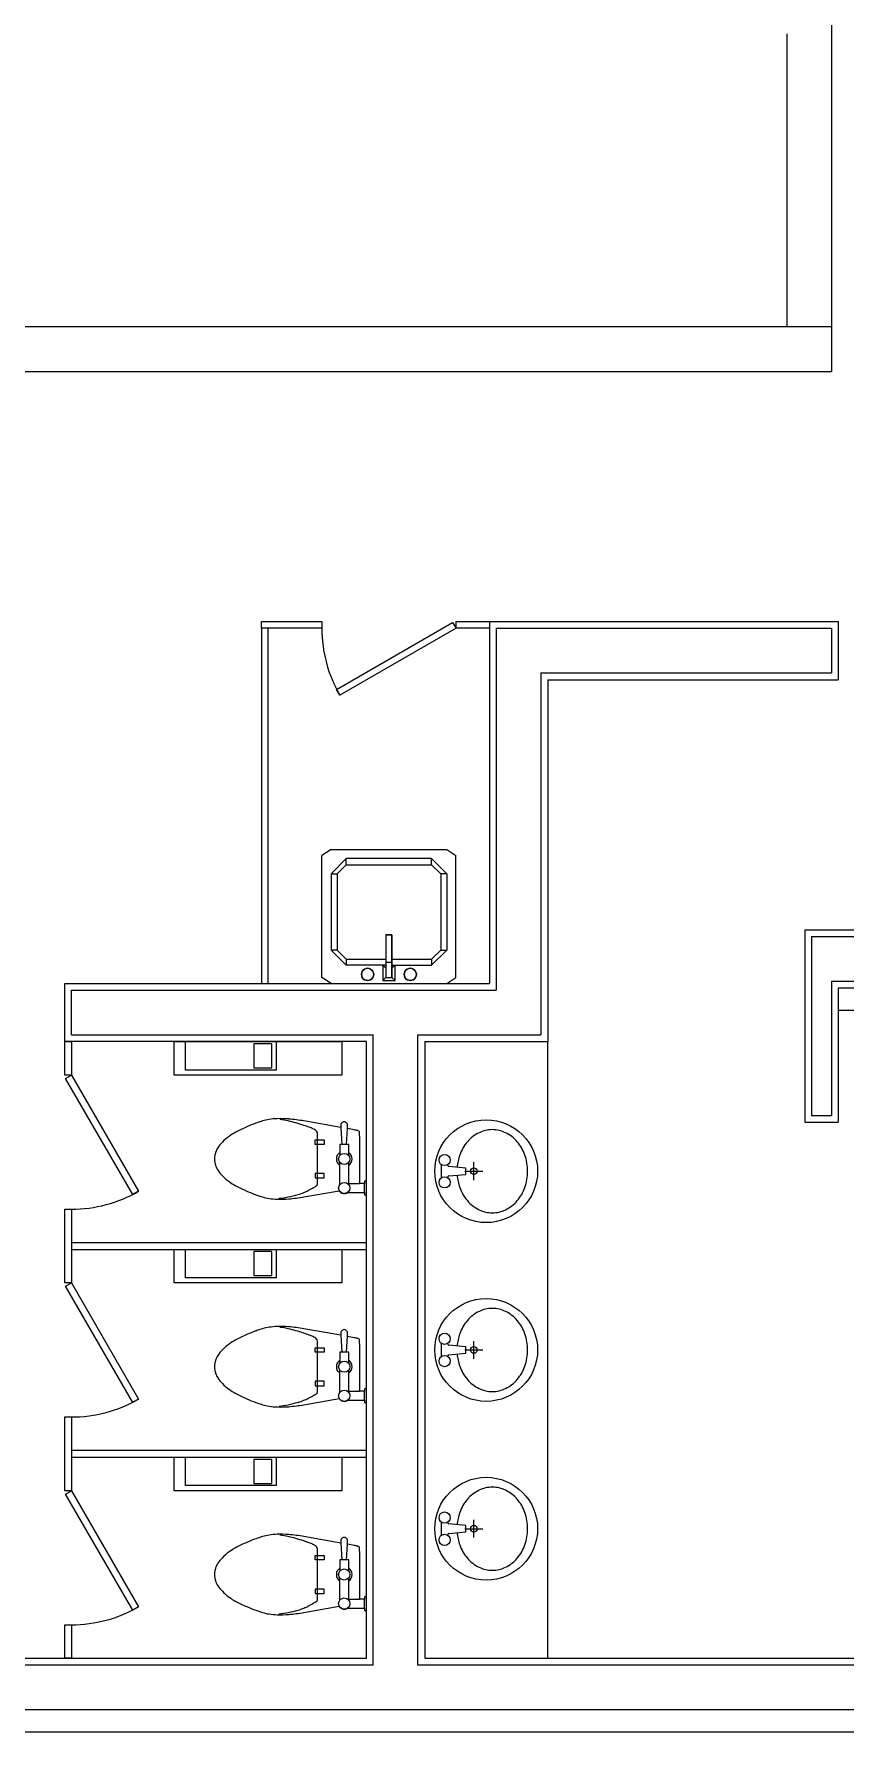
# Model space of a CAD drawing. Header units: millimetres. Extents: x -7718 to 421089, y 87466 to 341395.
# Drawn here: x 377335 to 380963, y 94809 to 102409 of the extents above; entities that cross this region are included whole.
import ezdxf

# ---------------------------------------------------------------- set-up
doc = ezdxf.new("R2010")
doc.units = ezdxf.units.MM
doc.header["$LTSCALE"] = 200
doc.header["$MEASUREMENT"] = 0
doc.layers.add('e-plan', color=9, linetype='CONTINUOUS')

msp = doc.modelspace()

# ---------------------------------------------------------------- linework, layer by layer
at = {"layer": 'e-plan'}
for p, q in [((380902.6, 108408.6), (380902.6, 101098.6)), ((380702.6, 102408.6), (380702.6, 101098.6)), ((374402.6, 101098.6), (380902.6, 101098.6)), ((380902.6, 101098.6), (380902.6, 100898.6)), ((377122.6, 100898.6), (380902.6, 100898.6)), ((378352.6, 99748.6), (378352.6, 99778.6)), ((378352.6, 99778.6), (378622.6, 99778.6)), ((378382.6, 99748.6), (378352.6, 99748.6)), ((378352.6, 99748.6), (378352.6, 99288.4)), ((378622.6, 99748.6), (378352.6, 99748.6)), ((378382.6, 98158.6), (378382.6, 99748.6)), ((378622.6, 99778.6), (378622.6, 99748.6)), ((378687.9, 99474.6), (379207.6, 99774.6)), ((379222.6, 99748.6), (378702.9, 99448.6)), ((379207.6, 99774.6), (379222.6, 99748.6)), ((379222.6, 99748.6), (379222.6, 99778.6)), ((379222.6, 99778.6), (379372.6, 99778.6)), ((379372.6, 99748.6), (379222.6, 99748.6)), ((379372.6, 99778.6), (379372.6, 98158.6)), ((379372.6, 99778.6), (380932.6, 99778.6)), ((379372.6, 99778.6), (379372.6, 99748.6)), ((379402.6, 99748.6), (379402.6, 98128.6)), ((379402.6, 99748.6), (380902.6, 99748.6)), ((380902.6, 99748.6), (380902.6, 99548.6)), ((380932.6, 99778.6), (380932.6, 99518.6)), ((379602.6, 99548.6), (379602.6, 97928.6)), ((379602.6, 99548.6), (380902.6, 99548.6)), ((379632.6, 99518.6), (379632.6, 97898.6)), ((379632.6, 99518.6), (380932.6, 99518.6)), ((378702.9, 99448.6), (378687.9, 99474.6)), ((378352.6, 99288.4), (378352.8, 99288.4)), ((378352.8, 99288.4), (378352.8, 99238.4)), ((378352.8, 99238.4), (378352.7, 98982.4)), ((378352.8, 99238.4), (378352.8, 99238.4)), ((378352.7, 98982.4), (378352.6, 98158.6)), ((378663.5, 98758.6), (378622.6, 98731.4)), ((378622.6, 98185.8), (378622.6, 98731.4)), ((378663.5, 98758.6), (379181.7, 98758.6)), ((379181.7, 98758.6), (379222.5, 98731.4)), ((379222.5, 98185.8), (379222.5, 98731.4)), ((378731.7, 98717.7), (378663.5, 98649.5)), ((378663.5, 98649.5), (378663.5, 98308.5)), ((378663.5, 98649.5), (378690.8, 98649.5)), ((378731.7, 98690.4), (378690.8, 98649.5)), ((378690.8, 98649.5), (378690.8, 98308.5)), ((379113.4, 98717.7), (378731.7, 98717.7)), ((378731.7, 98690.4), (378731.7, 98717.7)), ((378731.7, 98690.4), (379113.4, 98690.4)), ((379113.4, 98717.7), (379181.7, 98649.5)), ((379113.4, 98690.4), (379113.4, 98717.7)), ((379113.4, 98690.4), (379154.4, 98649.5)), ((379154.4, 98649.5), (379154.4, 98308.5)), ((379181.7, 98649.5), (379154.4, 98649.5)), ((379181.7, 98649.5), (379181.7, 98308.5)), ((378908.9, 98376.8), (378936.2, 98376.8)), ((378908.9, 98376.8), (378908.9, 98254)), ((378936.2, 98376.8), (378908.9, 98376.8)), ((378908.9, 98376.8), (378908.9, 98254)), ((378936.2, 98376.8), (378936.2, 98254)), ((378936.2, 98254), (378936.2, 98376.8)), ((380782.6, 98398.6), (380782.6, 97538.6)), ((380782.6, 98398.6), (384802.6, 98398.6)), ((380812.6, 98368.6), (380812.6, 97568.6)), ((380812.6, 98368.6), (384832.6, 98368.6)), ((378663.5, 98308.5), (378731.7, 98240.4)), ((378690.8, 98308.5), (378663.5, 98308.5)), ((378731.7, 98267.7), (378690.8, 98308.5)), ((379181.7, 98308.5), (379113.4, 98240.4)), ((379113.4, 98267.7), (379154.4, 98308.5)), ((379154.4, 98308.5), (379181.7, 98308.5)), ((378731.7, 98267.7), (378908.9, 98267.7)), ((378731.7, 98267.7), (378731.7, 98240.4)), ((378908.9, 98240.4), (378731.7, 98240.4)), ((378799.9, 98199.4), (378800.8, 98206.6)), ((378800.8, 98206.6), (378799.9, 98199.4)), ((378800.8, 98192.4), (378799.9, 98199.4)), ((378799.9, 98199.4), (378800.8, 98192.4)), ((378800.8, 98206.6), (378803.5, 98213.1)), ((378803.5, 98213.1), (378800.8, 98206.6)), ((378803.5, 98185.8), (378800.8, 98192.4)), ((378800.8, 98192.4), (378803.5, 98185.8)), ((378803.5, 98213.1), (378807.8, 98218.7)), ((378807.8, 98218.7), (378803.5, 98213.1)), ((378807.8, 98218.7), (378813.5, 98223.1)), ((378813.5, 98223.1), (378807.8, 98218.7)), ((378813.5, 98223.1), (378820.1, 98225.8)), ((378820.1, 98225.8), (378813.5, 98223.1)), ((378820.1, 98225.8), (378827.1, 98226.8)), ((378827.1, 98226.8), (378820.1, 98225.8)), ((378827.1, 98226.8), (378834.2, 98225.8)), ((378834.2, 98225.8), (378827.1, 98226.8)), ((378834.2, 98225.8), (378840.8, 98223.1)), ((378840.8, 98223.1), (378834.2, 98225.8)), ((378840.8, 98223.1), (378846.4, 98218.7)), ((378846.4, 98218.7), (378840.8, 98223.1)), ((378846.4, 98218.7), (378850.7, 98213.1)), ((378850.7, 98213.1), (378846.4, 98218.7)), ((378850.7, 98213.1), (378853.4, 98206.6)), ((378853.4, 98206.6), (378850.7, 98213.1)), ((378853.4, 98192.4), (378850.7, 98185.8)), ((378850.7, 98185.8), (378853.4, 98192.4)), ((378853.4, 98206.6), (378854.4, 98199.4)), ((378854.4, 98199.4), (378853.4, 98206.6)), ((378854.4, 98199.4), (378853.4, 98192.4)), ((378853.4, 98192.4), (378854.4, 98199.4)), ((378908.9, 98240.4), (378895.3, 98240.4)), ((378895.3, 98240.4), (378895.3, 98172.2)), ((378908.9, 98226.8), (378895.3, 98240.4)), ((378908.9, 98254), (378936.2, 98254)), ((378908.9, 98254), (378908.9, 98185.8)), ((378908.9, 98254), (378908.9, 98185.8)), ((378936.2, 98185.8), (378936.2, 98254)), ((378936.2, 98254), (378936.2, 98185.8)), ((378949.8, 98240.4), (378936.2, 98226.8)), ((378936.3, 98267.7), (379113.4, 98267.7)), ((378936.3, 98240.4), (379113.4, 98240.4)), ((378936.3, 98240.4), (378949.8, 98240.4)), ((378949.8, 98172.2), (378949.8, 98240.4)), ((378990.7, 98199.4), (378991.7, 98206.6)), ((378991.7, 98206.6), (378990.7, 98199.4)), ((378991.7, 98192.4), (378990.7, 98199.4)), ((378990.7, 98199.4), (378991.7, 98192.4)), ((378991.7, 98206.6), (378994.4, 98213.1)), ((378994.4, 98213.1), (378991.7, 98206.6)), ((378994.4, 98185.8), (378991.7, 98192.4)), ((378991.7, 98192.4), (378994.4, 98185.8)), ((378994.4, 98213.1), (378998.7, 98218.7)), ((378998.7, 98218.7), (378994.4, 98213.1)), ((378998.7, 98218.7), (379004.3, 98223.1)), ((379004.3, 98223.1), (378998.7, 98218.7)), ((379004.3, 98223.1), (379010.9, 98225.8)), ((379010.9, 98225.8), (379004.3, 98223.1)), ((379018, 98226.8), (379010.9, 98225.8)), ((379010.9, 98225.8), (379018, 98226.8)), ((379018, 98226.8), (379025.1, 98225.8)), ((379025.1, 98225.8), (379018, 98226.8)), ((379025.1, 98225.8), (379031.7, 98223.1)), ((379031.7, 98223.1), (379025.1, 98225.8)), ((379031.7, 98223.1), (379037.3, 98218.7)), ((379037.3, 98218.7), (379031.7, 98223.1)), ((379037.3, 98218.7), (379041.6, 98213.1)), ((379041.6, 98213.1), (379037.3, 98218.7)), ((379041.6, 98213.1), (379044.4, 98206.6)), ((379044.4, 98206.6), (379041.6, 98213.1)), ((379044.4, 98192.4), (379041.6, 98185.8)), ((379041.6, 98185.8), (379044.4, 98192.4)), ((379044.4, 98206.6), (379045.3, 98199.4)), ((379045.3, 98199.4), (379044.4, 98206.6)), ((379045.3, 98199.4), (379044.4, 98192.4)), ((379044.4, 98192.4), (379045.3, 98199.4)), ((379113.4, 98267.7), (379113.4, 98240.4)), ((377472.6, 98158.6), (379372.6, 98158.6)), ((377472.6, 97898.6), (377472.6, 98158.6)), ((377502.6, 98128.6), (379402.6, 98128.6)), ((377502.6, 97928.6), (377502.6, 98128.6)), ((378352.6, 98158.6), (378382.6, 98158.6)), ((378663.5, 98158.6), (378622.6, 98185.8)), ((378663.5, 98158.6), (379181.7, 98158.6)), ((378807.8, 98180.2), (378803.5, 98185.8)), ((378803.5, 98185.8), (378807.8, 98180.2)), ((378813.5, 98175.8), (378807.8, 98180.2)), ((378807.8, 98180.2), (378813.5, 98175.8)), ((378820.1, 98173.1), (378813.5, 98175.8)), ((378813.5, 98175.8), (378820.1, 98173.1)), ((378827.1, 98172.2), (378820.1, 98173.1)), ((378820.1, 98173.1), (378827.1, 98172.2)), ((378834.2, 98173.1), (378827.1, 98172.2)), ((378827.1, 98172.2), (378834.2, 98173.1)), ((378840.8, 98175.8), (378834.2, 98173.1)), ((378834.2, 98173.1), (378840.8, 98175.8)), ((378846.4, 98180.2), (378840.8, 98175.8)), ((378840.8, 98175.8), (378846.4, 98180.2)), ((378850.7, 98185.8), (378846.4, 98180.2)), ((378846.4, 98180.2), (378850.7, 98185.8)), ((378908.9, 98185.8), (378895.3, 98172.2)), ((378895.3, 98172.2), (378949.8, 98172.2)), ((378908.9, 98185.8), (378936.2, 98185.8)), ((378936.2, 98185.8), (378949.8, 98172.2)), ((378998.7, 98180.2), (378994.4, 98185.8)), ((378994.4, 98185.8), (378998.7, 98180.2)), ((379004.3, 98175.8), (378998.7, 98180.2)), ((378998.7, 98180.2), (379004.3, 98175.8)), ((379010.9, 98173.1), (379004.3, 98175.8)), ((379004.3, 98175.8), (379010.9, 98173.1)), ((379018, 98172.2), (379010.9, 98173.1)), ((379010.9, 98173.1), (379018, 98172.2)), ((379025.1, 98173.1), (379018, 98172.2)), ((379018, 98172.2), (379025.1, 98173.1)), ((379031.7, 98175.8), (379025.1, 98173.1)), ((379025.1, 98173.1), (379031.7, 98175.8)), ((379037.3, 98180.2), (379031.7, 98175.8)), ((379031.7, 98175.8), (379037.3, 98180.2)), ((379041.6, 98185.8), (379037.3, 98180.2)), ((379037.3, 98180.2), (379041.6, 98185.8)), ((379181.7, 98158.6), (379222.5, 98185.8)), ((380902.6, 98168.6), (380902.6, 97568.6)), ((380902.6, 98168.6), (384742.6, 98168.6)), ((380932.6, 98138.6), (380932.6, 97538.6)), ((384712.6, 98138.6), (380932.6, 98138.6)), ((378822.6, 97898.6), (377472.6, 97898.6)), ((377472.6, 97898.6), (377502.6, 97898.6)), ((377472.6, 97748.6), (377472.6, 97898.6)), ((377502.6, 97928.6), (378852.6, 97928.6)), ((377502.6, 97898.6), (377502.6, 97748.6)), ((377962.6, 97748.6), (377962.6, 97898.6)), ((377962.6, 97898.6), (378712.6, 97898.6)), ((378012.6, 97771.6), (378012.6, 97898.6)), ((378012.6, 97898.6), (378418.6, 97898.6)), ((378318.6, 97888.6), (378318.6, 97781.6)), ((378398.6, 97888.6), (378318.6, 97888.6)), ((378398.6, 97781.6), (378398.6, 97888.6)), ((378418.6, 97898.6), (378418.6, 97771.6)), ((378712.6, 97898.6), (378712.6, 97748.6)), ((378822.6, 95138.6), (378822.6, 97898.6)), ((378852.6, 95108.6), (378852.6, 97928.6)), ((379052.6, 97928.6), (379602.6, 97928.6)), ((379052.6, 95108.6), (379052.6, 97928.6)), ((379082.6, 97898.6), (379632.6, 97898.6)), ((379082.6, 97898.6), (379082.6, 95138.6)), ((377502.6, 97748.6), (377472.6, 97748.6)), ((377476.6, 97733.6), (377502.6, 97748.6)), ((377502.6, 97748.6), (377802.6, 97229)), ((378712.6, 97748.6), (377962.6, 97748.6)), ((378418.6, 97771.6), (378012.6, 97771.6)), ((378318.6, 97781.6), (378398.6, 97781.6)), ((377776.6, 97214), (377476.6, 97733.6)), ((378708.1, 97514.4), (378542.6, 97543.6)), ((378707.6, 97523.6), (378708.1, 97514.4)), ((378708.1, 97514.4), (378712.6, 97438.6)), ((378732.6, 97438.6), (378736.7, 97509.2)), ((378736.7, 97509.2), (378737.6, 97523.6)), ((378767.6, 97503.6), (378736.7, 97509.2)), ((380782.6, 97538.6), (380932.6, 97538.6)), ((380812.6, 97568.6), (380902.6, 97568.6)), ((378592.6, 97438.6), (378592.6, 97458.6)), ((378592.6, 97458.6), (378632.6, 97458.6)), ((378632.6, 97438.6), (378592.6, 97438.6)), ((378602.6, 97373.6), (378602.6, 97488.6)), ((378632.6, 97458.6), (378632.6, 97438.6)), ((378742.6, 97438.6), (378702.6, 97438.6)), ((378702.6, 97438.6), (378702.6, 97388.6)), ((378742.6, 97388.6), (378742.6, 97438.6)), ((378792.6, 97373.6), (378792.6, 97448.6)), ((378602.6, 97258.6), (378602.6, 97373.6)), ((378702.6, 97258.6), (378702.6, 97358.6)), ((378742.6, 97258.6), (378742.6, 97358.6)), ((378792.6, 97298.6), (378792.6, 97373.6)), ((379302.6, 97278.6), (379302.6, 97358.6)), ((378632.6, 97308.6), (378592.6, 97308.6)), ((378592.6, 97308.6), (378592.6, 97288.6)), ((378592.6, 97288.6), (378632.6, 97288.6)), ((378632.6, 97288.6), (378632.6, 97308.6)), ((379157.6, 97289.3), (379157.6, 97347.9)), ((379185.6, 97344.8), (379185.6, 97347.9)), ((379185.6, 97289.3), (379185.6, 97292.4)), ((379266.6, 97332.6), (379190.1, 97339.8)), ((379190.1, 97297.4), (379266.6, 97304.6)), ((379262.6, 97318.6), (379342.6, 97318.6)), ((379266.6, 97304.6), (379266.6, 97332.6)), ((377802.6, 97229), (377776.6, 97214)), ((378542.6, 97203.6), (378700.7, 97231.5)), ((378737.6, 97263.6), (378791.2, 97263.6)), ((378737.6, 97223.6), (378812.6, 97223.6)), ((378812.6, 97263.6), (378791.2, 97263.6)), ((378822.6, 97278.6), (378812.6, 97273.6)), ((378812.6, 97273.6), (378812.6, 97263.6)), ((378812.6, 97223.6), (378812.6, 97263.6)), ((378812.6, 97223.6), (378812.6, 97213.6)), ((378812.6, 97213.6), (378822.6, 97208.6)), ((378822.6, 97208.6), (378822.6, 97278.6)), ((377472.6, 97148.6), (377502.6, 97148.6)), ((377472.6, 96818.6), (377472.6, 97148.6)), ((377502.6, 97148.6), (377502.6, 96818.6)), ((377502.6, 96998.6), (377502.6, 96968.6)), ((378822.6, 96998.6), (377502.6, 96998.6)), ((378822.6, 96968.6), (378822.6, 96998.6)), ((377502.6, 96968.6), (377962.7, 96968.6)), ((377962.6, 96818.6), (377962.6, 96968.6)), ((377962.6, 96968.6), (378712.6, 96968.6)), ((377962.7, 96968.6), (377962.7, 96968.8)), ((377962.7, 96968.8), (378012.7, 96968.8)), ((378012.6, 96841.6), (378012.6, 96968.6)), ((378012.6, 96968.6), (378418.6, 96968.6)), ((378012.7, 96968.8), (378012.7, 96968.8)), ((378012.7, 96968.8), (378418.7, 96968.7)), ((378318.6, 96958.6), (378318.6, 96851.6)), ((378398.6, 96958.6), (378318.6, 96958.6)), ((378398.6, 96851.6), (378398.6, 96958.6)), ((378418.6, 96968.6), (378418.6, 96841.6)), ((378418.7, 96968.7), (378822.6, 96968.6)), ((378712.6, 96968.6), (378712.6, 96818.6)), ((378418.6, 96841.6), (378012.6, 96841.6)), ((378318.6, 96851.6), (378398.6, 96851.6)), ((377502.6, 96818.6), (377472.6, 96818.6)), ((377476.6, 96803.6), (377502.6, 96818.6)), ((377776.6, 96284), (377476.6, 96803.6)), ((377502.6, 96818.6), (377802.6, 96299)), ((378712.6, 96818.6), (377962.6, 96818.6)), ((378708.1, 96584.4), (378542.6, 96613.6)), ((378592.6, 96508.6), (378592.6, 96528.6)), ((378592.6, 96528.6), (378632.6, 96528.6)), ((378602.6, 96443.6), (378602.6, 96558.6)), ((378632.6, 96528.6), (378632.6, 96508.6)), ((378707.6, 96593.6), (378708.1, 96584.4)), ((378708.1, 96584.4), (378712.6, 96508.6)), ((378732.6, 96508.6), (378736.7, 96579.2)), ((378736.7, 96579.2), (378737.6, 96593.6)), ((378767.6, 96573.6), (378736.7, 96579.2)), ((379157.6, 96489.3), (379157.6, 96547.9)), ((379185.6, 96544.8), (379185.6, 96547.9)), ((379266.6, 96532.6), (379190.1, 96539.8)), ((379266.6, 96504.6), (379266.6, 96532.6)), ((379302.6, 96478.6), (379302.6, 96558.6)), ((378632.6, 96508.6), (378592.6, 96508.6)), ((378742.6, 96508.6), (378702.6, 96508.6)), ((378702.6, 96508.6), (378702.6, 96458.6)), ((378742.6, 96458.6), (378742.6, 96508.6)), ((378792.6, 96443.6), (378792.6, 96518.6)), ((379185.6, 96489.3), (379185.6, 96492.4)), ((379190.1, 96497.4), (379266.6, 96504.6)), ((379262.6, 96518.6), (379342.6, 96518.6)), ((378632.6, 96378.6), (378592.6, 96378.6)), ((378592.6, 96378.6), (378592.6, 96358.6)), ((378602.6, 96328.6), (378602.6, 96443.6)), ((378632.6, 96358.6), (378632.6, 96378.6)), ((378702.6, 96328.6), (378702.6, 96428.6)), ((378742.6, 96328.6), (378742.6, 96428.6)), ((378792.6, 96368.6), (378792.6, 96443.6)), ((377802.6, 96299), (377776.6, 96284)), ((378542.6, 96273.6), (378700.7, 96301.5)), ((378592.6, 96358.6), (378632.6, 96358.6)), ((378737.6, 96333.6), (378791.2, 96333.6)), ((378737.6, 96293.6), (378812.6, 96293.6)), ((378812.6, 96333.6), (378791.2, 96333.6)), ((378822.6, 96348.6), (378812.6, 96343.6)), ((378812.6, 96343.6), (378812.6, 96333.6)), ((378812.6, 96293.6), (378812.6, 96333.6)), ((378812.6, 96293.6), (378812.6, 96283.6)), ((378822.6, 96278.6), (378822.6, 96348.6)), ((377472.6, 96218.6), (377502.6, 96218.6)), ((377472.6, 95888.6), (377472.6, 96218.6)), ((377502.6, 96218.6), (377502.6, 95888.6)), ((378812.6, 96283.6), (378822.6, 96278.6)), ((377502.6, 96068.6), (377502.6, 96038.6)), ((378822.6, 96068.6), (377502.6, 96068.6)), ((378822.6, 96038.6), (378822.6, 96068.6)), ((377502.6, 96038.6), (377962.7, 96038.6)), ((377962.6, 95888.6), (377962.6, 96038.6)), ((377962.6, 96038.6), (378712.6, 96038.6)), ((377962.7, 96038.6), (377962.7, 96038.8)), ((377962.7, 96038.8), (378012.7, 96038.8)), ((378012.6, 95911.6), (378012.6, 96038.6)), ((378012.6, 96038.6), (378418.6, 96038.6)), ((378012.7, 96038.8), (378012.7, 96038.8)), ((378012.7, 96038.8), (378418.7, 96038.7)), ((378318.6, 96028.6), (378318.6, 95921.6)), ((378398.6, 96028.6), (378318.6, 96028.6)), ((378398.6, 95921.6), (378398.6, 96028.6)), ((378418.6, 96038.6), (378418.6, 95911.6)), ((378418.7, 96038.7), (378822.6, 96038.6)), ((378712.6, 96038.6), (378712.6, 95888.6)), ((378318.6, 95921.6), (378398.6, 95921.6)), ((377502.6, 95888.6), (377472.6, 95888.6)), ((377476.6, 95873.6), (377502.6, 95888.6)), ((377776.6, 95354), (377476.6, 95873.6)), ((377502.6, 95888.6), (377802.6, 95369)), ((378712.6, 95888.6), (377962.6, 95888.6)), ((378418.6, 95911.6), (378012.6, 95911.6)), ((379157.6, 95689.3), (379157.6, 95747.9)), ((379185.6, 95744.8), (379185.6, 95747.9)), ((379185.6, 95689.3), (379185.6, 95692.4)), ((379266.6, 95732.6), (379190.1, 95739.8)), ((379190.1, 95697.4), (379266.6, 95704.6)), ((379262.6, 95718.6), (379342.6, 95718.6)), ((379266.6, 95704.6), (379266.6, 95732.6)), ((379302.6, 95678.6), (379302.6, 95758.6)), ((378708.1, 95654.4), (378542.6, 95683.6)), ((378602.6, 95513.6), (378602.6, 95628.6)), ((378707.6, 95663.6), (378708.1, 95654.4)), ((378708.1, 95654.4), (378712.6, 95578.6)), ((378732.6, 95578.6), (378736.7, 95649.2)), ((378736.7, 95649.2), (378737.6, 95663.6)), ((378767.6, 95643.6), (378736.7, 95649.2)), ((378592.6, 95578.6), (378592.6, 95598.6)), ((378592.6, 95598.6), (378632.6, 95598.6)), ((378632.6, 95578.6), (378592.6, 95578.6)), ((378632.6, 95598.6), (378632.6, 95578.6)), ((378742.6, 95578.6), (378702.6, 95578.6)), ((378702.6, 95578.6), (378702.6, 95528.6)), ((378742.6, 95528.6), (378742.6, 95578.6)), ((378792.6, 95513.6), (378792.6, 95588.6)), ((378602.6, 95398.6), (378602.6, 95513.6)), ((378702.6, 95398.6), (378702.6, 95498.6)), ((378742.6, 95398.6), (378742.6, 95498.6)), ((378792.6, 95438.6), (378792.6, 95513.6)), ((378632.6, 95448.6), (378592.6, 95448.6)), ((378592.6, 95448.6), (378592.6, 95428.6)), ((378592.6, 95428.6), (378632.6, 95428.6)), ((378632.6, 95428.6), (378632.6, 95448.6)), ((378737.6, 95403.6), (378791.2, 95403.6)), ((378812.6, 95403.6), (378791.2, 95403.6)), ((378822.6, 95418.6), (378812.6, 95413.6)), ((378812.6, 95413.6), (378812.6, 95403.6)), ((378812.6, 95363.6), (378812.6, 95403.6)), ((378822.6, 95348.6), (378822.6, 95418.6)), ((377802.6, 95369), (377776.6, 95354)), ((378542.6, 95343.6), (378700.7, 95371.5)), ((378737.6, 95363.6), (378812.6, 95363.6)), ((378812.6, 95363.6), (378812.6, 95353.6)), ((378812.6, 95353.6), (378822.6, 95348.6)), ((377472.6, 95288.6), (377502.6, 95288.6)), ((377472.6, 95138.6), (377472.6, 95288.6)), ((377502.6, 95288.6), (377502.6, 95138.6)), ((378852.6, 95108.6), (374602.6, 95108.6)), ((374632.6, 95138.6), (378822.6, 95138.6)), ((377502.6, 95138.6), (377472.6, 95138.6)), ((409502.6, 95108.6), (379052.6, 95108.6)), ((379082.6, 95138.6), (384712.6, 95138.6)), ((409702.6, 94908.6), (372752.5, 94908.6)), ((409752.6, 94808.6), (323702.6, 94808.6))]:
    msp.add_line(p, q, dxfattribs=at)
at = {"layer": 'e-plan', "ltscale": 400}
for p, q in [((384712.6, 98038.6), (380932.6, 98038.6)), ((379632.6, 95138.6), (379632.6, 97898.6)), ((379602.6, 95108.6), (379602.6, 95108.6))]:
    msp.add_line(p, q, dxfattribs=at)
at = {"layer": 'e-plan'}
for centre, radius in [((379357.6, 97318.6), 230), ((378722.6, 97373.6), 25), ((379171.6, 97368.6), 25), ((379171.6, 97268.6), 25), ((379302.6, 97318.6), 15), ((378722.6, 97243.6), 25), ((379357.6, 96518.6), 230), ((379171.6, 96568.6), 25), ((379302.6, 96518.6), 15), ((378722.6, 96443.6), 25), ((379171.6, 96468.6), 25), ((378722.6, 96313.6), 25), ((379357.6, 95718.6), 230), ((379171.6, 95768.6), 25), ((379171.6, 95668.6), 25), ((379302.6, 95718.6), 15), ((378722.6, 95513.6), 25), ((378722.6, 95383.6), 25)]:
    msp.add_circle(centre, radius, dxfattribs=at)
for centre, radius, start, end in [((379222.6, 99748.6), 600, 180, 210), ((378647.2, 96707), 886.9, 113.96249, 117.50728), ((378515.4, 97003.4), 562.4, 109.51083, 113.96249), ((378663.8, 96584.6), 1006.7, 108.43495, 109.51083), ((378489.6, 97107.2), 455.9, 106.83611, 108.43495), ((378419.2, 97339.8), 212.9, 98.74616, 106.83611), ((378433, 97250.2), 303.5, 91.97233, 98.74616), ((378437.8, 97112.5), 441.4, 85.23636, 91.97233), ((378415.2, 97306.1), 244.3, 76.41664, 85.60129), ((378278.2, 96738.9), 827.8, 74.0546, 76.41664), ((378410.1, 96780.2), 774.8, 80.15342, 85.23636), ((378213.2, 96511.7), 1064.2, 71.97138, 74.0546), ((378368.1, 96987.6), 563.7, 69.44395, 71.97138), ((378463.8, 97242.6), 291.3, 65.9278, 69.44395), ((378560.2, 97458.6), 54.8, 45, 65.9278), ((378722.6, 97524.5), 15, 356.63354, 183.36646), ((378294.7, 97332.4), 165, 135.21918, 146.30993), ((378371.4, 97256.2), 273.1, 126.8699, 135.21918), ((378337.9, 97300.9), 217.3, 117.50728, 126.8699), ((378590.2, 97488.6), 12.3, 0, 45), ((378722.4, 97256.7), 251, 75.96376, 79.64031), ((378778.4, 97480.7), 20, 62.92632, 75.96376), ((378785.3, 97494.1), 5.01, 5.71059, 62.92632), ((378329.9, 97448.6), 462.7, 360, 5.71059), ((379415.9, 97329), 187.1, 139.65335, 160.61513), ((379397.1, 97345), 162.4, 115.99472, 139.65335), ((379385.1, 97369.7), 134.9, 90, 115.99472), ((379385.1, 97369.7), 134.9, 64.00528, 90), ((379373, 97345), 162.4, 40.34665, 64.00528), ((379354.2, 97329), 187.1, 19.38487, 40.34665), ((378230.2, 97373.6), 87.7, 170.53768, 180), ((378230.2, 97373.6), 87.7, 180, 189.46232), ((378250.2, 97370.3), 107.9, 162.00994, 170.53768), ((378250.2, 97376.9), 107.9, 189.46232, 197.99006), ((378226.1, 97378.1), 82.6, 146.30993, 162.00994), ((378722.6, 97373.6), 35, 124.8499, 235.1501), ((378722.6, 97373.6), 35, 304.8499, 55.1501), ((379445.5, 97318.6), 218.4, 160.61513, 175.36226), ((379324.7, 97318.6), 218.4, 0, 19.38487), ((378226.1, 97369.1), 82.6, 197.99006, 213.69007), ((378294.7, 97414.8), 165, 213.69007, 224.78082), ((378371.4, 97490.9), 273.1, 224.78082, 233.1301), ((378329.9, 97298.6), 462.7, 355.66172, 0), ((379190.6, 97344.8), 5, 180, 264.60905), ((379190.6, 97292.4), 5, 95.39095, 180), ((379445.5, 97318.6), 218.4, 184.63774, 199.38487), ((379324.7, 97318.6), 218.4, 340.61513, 0), ((377502.6, 97748.6), 600, 270, 300), ((378337.9, 97446.3), 217.3, 233.1301, 242.49272), ((378647.2, 98040.2), 886.9, 242.49272, 246.03751), ((378515.4, 97743.7), 562.4, 246.03751, 250.48917), ((378663.8, 98162.5), 1006.7, 250.48917, 251.56505), ((378489.6, 97639.9), 455.9, 251.56505, 253.16389), ((378351.5, 97790.4), 599.2, 281.65654, 285.9454), ((378451.7, 97439.6), 234.4, 285.9454, 292.80534), ((378425.2, 97502.7), 302.8, 292.80534, 296.56505), ((378348.3, 97656.5), 474.7, 296.56505, 299.56748), ((378496.5, 97395.3), 174.4, 299.56748, 306.8699), ((378599, 97258.6), 3.54, 306.8699, 0), ((378722.6, 97243.6), 25, 208.93716, 306.8699), ((379415.9, 97308.2), 187.1, 199.38487, 220.34665), ((379354.2, 97308.2), 187.1, 319.65335, 340.61513), ((378419.2, 97407.4), 212.9, 253.16389, 261.25384), ((378433, 97496.9), 303.5, 261.25384, 268.02767), ((378437.8, 97634.7), 441.4, 268.02767, 274.76364), ((378404.4, 97533.8), 337.2, 274.39871, 281.65654), ((378410.1, 97966.9), 774.8, 274.76364, 279.84658), ((379397.1, 97292.2), 162.4, 220.34665, 244.00528), ((379385.1, 97267.5), 134.9, 244.00528, 270), ((379385.1, 97267.5), 134.9, 270, 295.99472), ((379373, 97292.2), 162.4, 295.99472, 319.65335), ((379397.1, 96545), 162.4, 115.99472, 139.65335), ((379385.1, 96569.7), 134.9, 90, 115.99472), ((379385.1, 96569.7), 134.9, 64.00528, 90), ((379373, 96545), 162.4, 40.34665, 64.00528), ((378515.4, 96073.4), 562.4, 109.51083, 113.96249), ((378663.8, 95654.6), 1006.7, 108.43495, 109.51083), ((378489.6, 96177.2), 455.9, 106.83611, 108.43495), ((378419.2, 96409.8), 212.9, 98.74616, 106.83611), ((378433, 96320.2), 303.5, 91.97233, 98.74616), ((378437.8, 96182.5), 441.4, 85.23636, 91.97233), ((378415.2, 96376.1), 244.3, 76.41664, 85.60129), ((378278.2, 95808.9), 827.8, 74.0546, 76.41664), ((378410.1, 95850.2), 774.8, 80.15342, 85.23636), ((378213.2, 95581.7), 1064.2, 71.97138, 74.0546), ((378722.6, 96594.5), 15, 356.63354, 183.36646), ((379415.9, 96529), 187.1, 139.65335, 160.61513), ((379354.2, 96529), 187.1, 19.38487, 40.34665), ((378371.4, 96326.2), 273.1, 126.8699, 135.21918), ((378337.9, 96370.9), 217.3, 117.50728, 126.8699), ((378647.2, 95777), 886.9, 113.96249, 117.50728), ((378368.1, 96057.6), 563.7, 69.44395, 71.97138), ((378463.8, 96312.6), 291.3, 65.9278, 69.44395), ((378560.2, 96528.6), 54.8, 45, 65.9278), ((378590.2, 96558.6), 12.3, 0, 45), ((378722.4, 96326.7), 251, 75.96376, 79.64031), ((378778.4, 96550.7), 20, 62.92632, 75.96376), ((378785.3, 96564.1), 5.01, 5.71059, 62.92632), ((378329.9, 96518.6), 462.7, 360, 5.71059), ((379190.6, 96544.8), 5, 180, 264.60905), ((379445.5, 96518.6), 218.4, 160.61513, 175.36226), ((379324.7, 96518.6), 218.4, 0, 19.38487), ((378230.2, 96443.6), 87.7, 170.53768, 180), ((378250.2, 96440.3), 107.9, 162.00994, 170.53768), ((378226.1, 96448.1), 82.6, 146.30993, 162.00994), ((378294.7, 96402.4), 165, 135.21918, 146.30993), ((378722.6, 96443.6), 35, 124.8499, 235.1501), ((378722.6, 96443.6), 35, 304.8499, 55.1501), ((379190.6, 96492.4), 5, 95.39095, 180), ((379445.5, 96518.6), 218.4, 184.63774, 199.38487), ((379415.9, 96508.2), 187.1, 199.38487, 220.34665), ((379354.2, 96508.2), 187.1, 319.65335, 340.61513), ((379324.7, 96518.6), 218.4, 340.61513, 0), ((378230.2, 96443.6), 87.7, 180, 189.46232), ((378250.2, 96446.9), 107.9, 189.46232, 197.99006), ((378226.1, 96439.1), 82.6, 197.99006, 213.69007), ((378294.7, 96484.8), 165, 213.69007, 224.78082), ((378371.4, 96560.9), 273.1, 224.78082, 233.1301), ((378329.9, 96368.6), 462.7, 355.66172, 0), ((379397.1, 96492.2), 162.4, 220.34665, 244.00528), ((379373, 96492.2), 162.4, 295.99472, 319.65335), ((377502.6, 96818.6), 600, 270, 300), ((378337.9, 96516.3), 217.3, 233.1301, 242.49272), ((378647.2, 97110.2), 886.9, 242.49272, 246.03751), ((378515.4, 96813.7), 562.4, 246.03751, 250.48917), ((378451.7, 96509.6), 234.4, 285.9454, 292.80534), ((378425.2, 96572.7), 302.8, 292.80534, 296.56505), ((378348.3, 96726.5), 474.7, 296.56505, 299.56748), ((378496.5, 96465.3), 174.4, 299.56748, 306.8699), ((378599, 96328.6), 3.54, 306.8699, 0), ((378722.6, 96313.6), 25, 208.93716, 306.8699), ((379385.1, 96467.5), 134.9, 244.00528, 270), ((379385.1, 96467.5), 134.9, 270, 295.99472), ((378663.8, 97232.5), 1006.7, 250.48917, 251.56505), ((378489.6, 96709.9), 455.9, 251.56505, 253.16389), ((378419.2, 96477.4), 212.9, 253.16389, 261.25384), ((378433, 96566.9), 303.5, 261.25384, 268.02767), ((378437.8, 96704.7), 441.4, 268.02767, 274.76364), ((378404.4, 96603.8), 337.2, 274.39871, 281.65654), ((378351.5, 96860.4), 599.2, 281.65654, 285.9454), ((378410.1, 97036.9), 774.8, 274.76364, 279.84658), ((379415.9, 95729), 187.1, 139.65335, 160.61513), ((379397.1, 95745), 162.4, 115.99472, 139.65335), ((379385.1, 95769.7), 134.9, 90, 115.99472), ((379385.1, 95769.7), 134.9, 64.00528, 90), ((379373, 95745), 162.4, 40.34665, 64.00528), ((379354.2, 95729), 187.1, 19.38487, 40.34665), ((379445.5, 95718.6), 218.4, 160.61513, 175.36226), ((379324.7, 95718.6), 218.4, 0, 19.38487), ((378419.2, 95479.8), 212.9, 98.74616, 106.83611), ((378433, 95390.2), 303.5, 91.97233, 98.74616), ((378437.8, 95252.5), 441.4, 85.23636, 91.97233), ((378415.2, 95446.1), 244.3, 76.41664, 85.60129), ((378410.1, 94920.2), 774.8, 80.15342, 85.23636), ((379190.6, 95744.8), 5, 180, 264.60905), ((379190.6, 95692.4), 5, 95.39095, 180), ((379445.5, 95718.6), 218.4, 184.63774, 199.38487), ((379324.7, 95718.6), 218.4, 340.61513, 0), ((378371.4, 95396.2), 273.1, 126.8699, 135.21918), ((378337.9, 95440.9), 217.3, 117.50728, 126.8699), ((378647.2, 94847), 886.9, 113.96249, 117.50728), ((378515.4, 95143.4), 562.4, 109.51083, 113.96249), ((378663.8, 94724.6), 1006.7, 108.43495, 109.51083), ((378489.6, 95247.2), 455.9, 106.83611, 108.43495), ((378278.2, 94878.9), 827.8, 74.0546, 76.41664), ((378213.2, 94651.7), 1064.2, 71.97138, 74.0546), ((378368.1, 95127.6), 563.7, 69.44395, 71.97138), ((378463.8, 95382.6), 291.3, 65.9278, 69.44395), ((378560.2, 95598.6), 54.8, 45, 65.9278), ((378590.2, 95628.6), 12.3, 0, 45), ((378722.6, 95664.5), 15, 356.63354, 183.36646), ((378722.4, 95396.7), 251, 75.96376, 79.64031), ((378778.4, 95620.7), 20, 62.92632, 75.96376), ((378785.3, 95634.1), 5.01, 5.71059, 62.92632), ((378329.9, 95588.6), 462.7, 360, 5.71059), ((379415.9, 95708.2), 187.1, 199.38487, 220.34665), ((379354.2, 95708.2), 187.1, 319.65335, 340.61513), ((378250.2, 95510.3), 107.9, 162.00994, 170.53768), ((378226.1, 95518.1), 82.6, 146.30993, 162.00994), ((378294.7, 95472.4), 165, 135.21918, 146.30993), ((378722.6, 95513.6), 35, 124.8499, 235.1501), ((378722.6, 95513.6), 35, 304.8499, 55.1501), ((379397.1, 95692.2), 162.4, 220.34665, 244.00528), ((379385.1, 95667.5), 134.9, 244.00528, 270), ((379385.1, 95667.5), 134.9, 270, 295.99472), ((379373, 95692.2), 162.4, 295.99472, 319.65335), ((378230.2, 95513.6), 87.7, 170.53768, 180), ((378230.2, 95513.6), 87.7, 180, 189.46232), ((378250.2, 95516.9), 107.9, 189.46232, 197.99006), ((378226.1, 95509.1), 82.6, 197.99006, 213.69007), ((378294.7, 95554.8), 165, 213.69007, 224.78082), ((378371.4, 95630.9), 273.1, 224.78082, 233.1301), ((378337.9, 95586.3), 217.3, 233.1301, 242.49272), ((378647.2, 96180.2), 886.9, 242.49272, 246.03751), ((378348.3, 95796.5), 474.7, 296.56505, 299.56748), ((378496.5, 95535.3), 174.4, 299.56748, 306.8699), ((378599, 95398.6), 3.54, 306.8699, 0), ((378329.9, 95438.6), 462.7, 355.66172, 0), ((377502.6, 95888.6), 600, 270, 300), ((378515.4, 95883.7), 562.4, 246.03751, 250.48917), ((378663.8, 96302.5), 1006.7, 250.48917, 251.56505), ((378489.6, 95779.9), 455.9, 251.56505, 253.16389), ((378419.2, 95547.4), 212.9, 253.16389, 261.25384), ((378433, 95636.9), 303.5, 261.25384, 268.02767), ((378437.8, 95774.7), 441.4, 268.02767, 274.76364), ((378404.4, 95673.8), 337.2, 274.39871, 281.65654), ((378351.5, 95930.4), 599.2, 281.65654, 285.9454), ((378410.1, 96106.9), 774.8, 274.76364, 279.84658), ((378451.7, 95579.6), 234.4, 285.9454, 292.80534), ((378425.2, 95642.7), 302.8, 292.80534, 296.56505), ((378722.6, 95383.6), 25, 208.93716, 306.8699)]:
    msp.add_arc(centre, radius, start, end, dxfattribs=at)

doc.saveas('drawing.dxf')
